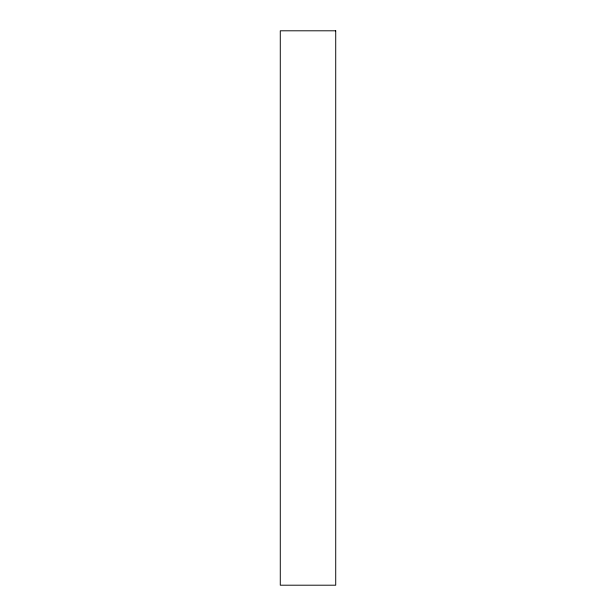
<?xml version="1.0" encoding="UTF-8"?>
<svg xmlns="http://www.w3.org/2000/svg" width="616" height="616" viewBox="0 0 616 616"><rect width="100%" height="100%" fill="white"/><g stroke="black" fill="none" stroke-linecap="round" stroke-linejoin="round"><path stroke-width="0.92" d="M335.72 30.8L280.28 30.8L280.28 585.2L335.72 585.2L335.72 30.8"/></g></svg>
